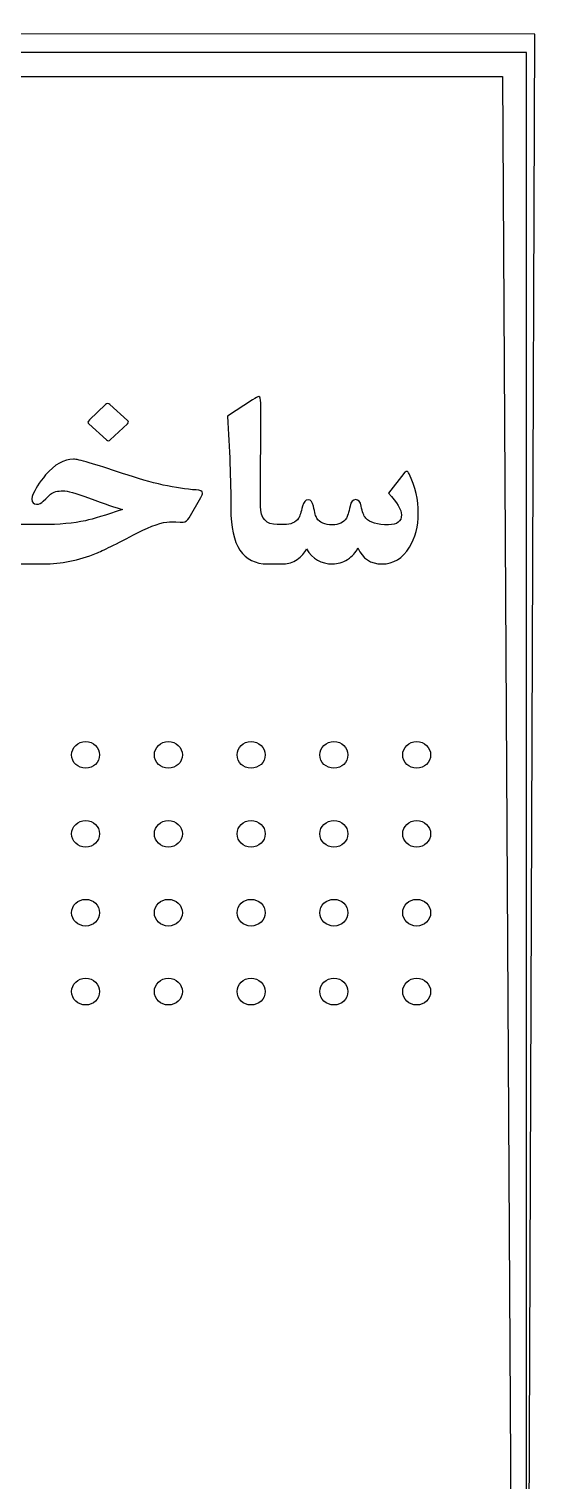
# Model space of a CAD drawing. Header units: inches. Extents: x 1 to 128, y 3 to 88.
# Drawn here: x 120.14 to 128.18, y 65.16 to 88.19 of the extents above; entities that cross this region are included whole.
import ezdxf

# ---------------------------------------------------------------- set-up
doc = ezdxf.new("R2010")
doc.units = ezdxf.units.IN
doc.header["$MEASUREMENT"] = 0
doc.layers.add('Layer 1', color=7, linetype='Continuous')

msp = doc.modelspace()

# ---------------------------------------------------------------- linework, layer by layer
at = {"linetype": 'Continuous'}
msp.add_lwpolyline([(1.06, 3.525), (127.848, 3.143), (128.175, 88.104), (1.012, 88.188)], close=True, dxfattribs=at)
at = {"layer": 'Layer 1', "color": 250}
for points, knots in [([(127.848, 3.143), (127.848, 3.143), (1.06, 3.143), (1.06, 3.143), (1.06, 3.143), (1.06, 87.817), (1.06, 87.817), (1.06, 87.817), (128.039, 87.817), (128.039, 87.817), (128.039, 87.817), (128.039, 3.143), (128.039, 3.143), (128.039, 3.143), (127.848, 3.143), (127.848, 3.143)], [0, 0, 0, 0, 0.2, 0.2, 0.2, 0.4, 0.4, 0.4, 0.6, 0.6, 0.6, 0.8, 0.8, 0.8, 1, 1, 1, 1]), ([(0.983, 3.087), (0.983, 3.087), (128.147, 3.153), (128.147, 3.153), (128.147, 3.153), (127.658, 87.435), (127.658, 87.435), (127.658, 87.435), (1.442, 87.435), (1.442, 87.435), (1.442, 87.435), (0.983, 3.087), (0.983, 3.087)], [0, 0, 0, 0, 0.25, 0.25, 0.25, 0.5, 0.5, 0.5, 0.75, 0.75, 0.75, 1, 1, 1, 1]), ([(121.705, 81.978), (121.724, 81.962), (121.724, 81.944), (121.702, 81.925), (121.702, 81.925), (121.43, 81.671), (121.43, 81.671), (121.41, 81.653), (121.39, 81.653), (121.37, 81.671), (121.37, 81.671), (121.091, 81.923), (121.091, 81.923), (121.069, 81.942), (121.07, 81.963), (121.097, 81.988), (121.097, 81.988), (121.353, 82.23), (121.353, 82.23), (121.376, 82.252), (121.399, 82.252), (121.423, 82.23), (121.423, 82.23), (121.705, 81.978), (121.705, 81.978)], [0, 0, 0, 0, 0.125, 0.125, 0.125, 0.25, 0.25, 0.25, 0.375, 0.375, 0.375, 0.5, 0.5, 0.5, 0.625, 0.625, 0.625, 0.75, 0.75, 0.75, 0.875, 0.875, 0.875, 1, 1, 1, 1]), ([(126.322, 80.505), (126.322, 80.301), (126.275, 80.121), (126.181, 79.967), (126.074, 79.79), (125.928, 79.703), (125.745, 79.703), (125.565, 79.703), (125.437, 79.787), (125.362, 79.956), (125.33, 79.883), (125.275, 79.824), (125.199, 79.775), (125.123, 79.726), (125.042, 79.703), (124.959, 79.703), (124.781, 79.703), (124.643, 79.782), (124.545, 79.94), (124.518, 79.879), (124.469, 79.824), (124.399, 79.775), (124.327, 79.726), (124.256, 79.703), (124.185, 79.703), (124.185, 79.703), (124.143, 79.703), (124.143, 79.703), (124.143, 79.703), (123.959, 79.703), (123.959, 79.703), (123.959, 79.703), (123.927, 79.703), (123.927, 79.703), (123.538, 79.703), (123.344, 79.994), (123.344, 80.577), (123.344, 81.042), (123.326, 81.53), (123.289, 82.045), (123.289, 82.045), (123.689, 82.308), (123.689, 82.308), (123.739, 82.34), (123.772, 82.357), (123.789, 82.357), (123.809, 82.357), (123.82, 82.322), (123.82, 82.255), (123.82, 82.255), (123.817, 80.619), (123.817, 80.619), (123.817, 80.424), (123.905, 80.327), (124.082, 80.327), (124.082, 80.327), (124.143, 80.327), (124.143, 80.327), (124.143, 80.327), (124.188, 80.327), (124.188, 80.327), (124.299, 80.327), (124.377, 80.361), (124.421, 80.429), (124.438, 80.456), (124.459, 80.52), (124.483, 80.618), (124.499, 80.686), (124.528, 80.721), (124.573, 80.721), (124.615, 80.721), (124.643, 80.686), (124.657, 80.618), (124.676, 80.516), (124.693, 80.453), (124.71, 80.428), (124.754, 80.359), (124.836, 80.324), (124.956, 80.324), (125.06, 80.324), (125.134, 80.359), (125.179, 80.429), (125.195, 80.454), (125.215, 80.517), (125.238, 80.619), (125.254, 80.688), (125.282, 80.723), (125.325, 80.723), (125.372, 80.723), (125.403, 80.688), (125.414, 80.619), (125.431, 80.528), (125.455, 80.465), (125.487, 80.429), (125.552, 80.359), (125.671, 80.324), (125.846, 80.324), (125.986, 80.324), (126.055, 80.377), (126.055, 80.48), (126.055, 80.561), (125.986, 80.677), (125.846, 80.825), (125.846, 80.825), (126.091, 81.138), (126.091, 81.138), (126.107, 81.158), (126.123, 81.169), (126.139, 81.169), (126.153, 81.169), (126.166, 81.157), (126.176, 81.134), (126.274, 80.929), (126.322, 80.718), (126.322, 80.505)], [0, 0, 0, 0, 0.026316, 0.026316, 0.026316, 0.052632, 0.052632, 0.052632, 0.078947, 0.078947, 0.078947, 0.105263, 0.105263, 0.105263, 0.131579, 0.131579, 0.131579, 0.157895, 0.157895, 0.157895, 0.184211, 0.184211, 0.184211, 0.210526, 0.210526, 0.210526, 0.236842, 0.236842, 0.236842, 0.263158, 0.263158, 0.263158, 0.289474, 0.289474, 0.289474, 0.315789, 0.315789, 0.315789, 0.342105, 0.342105, 0.342105, 0.368421, 0.368421, 0.368421, 0.394737, 0.394737, 0.394737, 0.421053, 0.421053, 0.421053, 0.447368, 0.447368, 0.447368, 0.473684, 0.473684, 0.473684, 0.5, 0.5, 0.5, 0.526316, 0.526316, 0.526316, 0.552632, 0.552632, 0.552632, 0.578947, 0.578947, 0.578947, 0.605263, 0.605263, 0.605263, 0.631579, 0.631579, 0.631579, 0.657895, 0.657895, 0.657895, 0.684211, 0.684211, 0.684211, 0.710526, 0.710526, 0.710526, 0.736842, 0.736842, 0.736842, 0.763158, 0.763158, 0.763158, 0.789474, 0.789474, 0.789474, 0.815789, 0.815789, 0.815789, 0.842105, 0.842105, 0.842105, 0.868421, 0.868421, 0.868421, 0.894737, 0.894737, 0.894737, 0.921053, 0.921053, 0.921053, 0.947368, 0.947368, 0.947368, 0.973684, 0.973684, 0.973684, 1, 1, 1, 1]), ([(119.994, 79.703), (119.994, 79.703), (119.954, 79.703), (119.954, 79.703), (119.767, 79.703), (119.62, 79.758), (119.514, 79.87), (119.439, 79.948), (119.393, 80.04), (119.375, 80.147), (119.192, 79.942), (118.99, 79.785), (118.769, 79.675), (118.38, 79.481), (117.885, 79.385), (117.283, 79.385), (116.484, 79.385), (116.085, 79.682), (116.085, 80.278), (116.085, 80.466), (116.131, 80.636), (116.223, 80.788), (116.242, 80.819), (116.27, 80.835), (116.305, 80.835), (116.352, 80.835), (116.375, 80.803), (116.375, 80.737), (116.375, 80.713), (116.371, 80.679), (116.365, 80.635), (116.357, 80.591), (116.353, 80.556), (116.353, 80.534), (116.353, 80.256), (116.549, 80.088), (116.941, 80.032), (117.047, 80.016), (117.226, 80.009), (117.478, 80.009), (118.329, 80.009), (118.977, 80.219), (119.423, 80.638), (119.485, 80.696), (119.536, 80.724), (119.576, 80.724), (119.607, 80.724), (119.629, 80.706), (119.639, 80.671), (119.646, 80.643), (119.642, 80.611), (119.628, 80.573), (119.611, 80.528), (119.602, 80.495), (119.602, 80.474), (119.602, 80.378), (119.71, 80.329), (119.926, 80.329), (119.926, 80.329), (120.115, 80.329), (120.115, 80.329), (120.115, 80.329), (120.115, 80.327), (120.115, 80.327), (120.115, 80.327), (120.35, 80.327), (120.35, 80.327), (120.618, 80.327), (120.847, 80.347), (121.037, 80.389), (121.159, 80.415), (121.353, 80.474), (121.623, 80.568), (121.531, 80.593), (121.352, 80.654), (121.086, 80.751), (120.88, 80.826), (120.746, 80.863), (120.68, 80.863), (120.592, 80.863), (120.526, 80.845), (120.478, 80.809), (120.458, 80.788), (120.421, 80.75), (120.366, 80.696), (120.335, 80.665), (120.299, 80.649), (120.26, 80.649), (120.21, 80.649), (120.185, 80.677), (120.185, 80.73), (120.185, 80.748), (120.189, 80.768), (120.196, 80.788), (120.232, 80.887), (120.301, 80.996), (120.403, 81.115), (120.547, 81.282), (120.694, 81.365), (120.844, 81.365), (120.917, 81.365), (121.178, 81.289), (121.625, 81.138), (122.092, 80.981), (122.482, 80.894), (122.795, 80.877), (122.861, 80.875), (122.894, 80.859), (122.894, 80.826), (122.894, 80.811), (122.885, 80.787), (122.868, 80.757), (122.868, 80.757), (122.68, 80.435), (122.68, 80.435), (122.656, 80.393), (122.625, 80.37), (122.588, 80.366), (122.596, 80.367), (122.524, 80.369), (122.372, 80.369), (122.256, 80.369), (122.087, 80.311), (121.863, 80.196), (121.515, 80.016), (121.298, 79.909), (121.21, 79.874), (120.925, 79.76), (120.646, 79.703), (120.375, 79.703), (120.375, 79.703), (120.115, 79.703), (120.115, 79.703), (120.115, 79.703), (119.994, 79.703), (119.994, 79.703)], [0, 0, 0, 0, 0.022222, 0.022222, 0.022222, 0.044444, 0.044444, 0.044444, 0.066667, 0.066667, 0.066667, 0.088889, 0.088889, 0.088889, 0.111111, 0.111111, 0.111111, 0.133333, 0.133333, 0.133333, 0.155556, 0.155556, 0.155556, 0.177778, 0.177778, 0.177778, 0.2, 0.2, 0.2, 0.222222, 0.222222, 0.222222, 0.244444, 0.244444, 0.244444, 0.266667, 0.266667, 0.266667, 0.288889, 0.288889, 0.288889, 0.311111, 0.311111, 0.311111, 0.333333, 0.333333, 0.333333, 0.355556, 0.355556, 0.355556, 0.377778, 0.377778, 0.377778, 0.4, 0.4, 0.4, 0.422222, 0.422222, 0.422222, 0.444444, 0.444444, 0.444444, 0.466667, 0.466667, 0.466667, 0.488889, 0.488889, 0.488889, 0.511111, 0.511111, 0.511111, 0.533333, 0.533333, 0.533333, 0.555556, 0.555556, 0.555556, 0.577778, 0.577778, 0.577778, 0.6, 0.6, 0.6, 0.622222, 0.622222, 0.622222, 0.644444, 0.644444, 0.644444, 0.666667, 0.666667, 0.666667, 0.688889, 0.688889, 0.688889, 0.711111, 0.711111, 0.711111, 0.733333, 0.733333, 0.733333, 0.755556, 0.755556, 0.755556, 0.777778, 0.777778, 0.777778, 0.8, 0.8, 0.8, 0.822222, 0.822222, 0.822222, 0.844444, 0.844444, 0.844444, 0.866667, 0.866667, 0.866667, 0.888889, 0.888889, 0.888889, 0.911111, 0.911111, 0.911111, 0.933333, 0.933333, 0.933333, 0.955556, 0.955556, 0.955556, 0.977778, 0.977778, 0.977778, 1, 1, 1, 1]), ([(121.038, 76.462), (121.16, 76.462), (121.26, 76.557), (121.26, 76.673), (121.26, 76.79), (121.16, 76.885), (121.038, 76.885), (120.914, 76.885), (120.815, 76.79), (120.815, 76.673), (120.815, 76.557), (120.914, 76.462), (121.038, 76.462)], [0, 0, 0, 0, 0.25, 0.25, 0.25, 0.5, 0.5, 0.5, 0.75, 0.75, 0.75, 1, 1, 1, 1]), ([(122.353, 76.462), (122.475, 76.462), (122.575, 76.557), (122.575, 76.673), (122.575, 76.79), (122.475, 76.885), (122.353, 76.885), (122.229, 76.885), (122.13, 76.79), (122.13, 76.673), (122.13, 76.557), (122.229, 76.462), (122.353, 76.462)], [0, 0, 0, 0, 0.25, 0.25, 0.25, 0.5, 0.5, 0.5, 0.75, 0.75, 0.75, 1, 1, 1, 1]), ([(123.666, 76.462), (123.79, 76.462), (123.889, 76.557), (123.889, 76.673), (123.889, 76.79), (123.79, 76.885), (123.666, 76.885), (123.544, 76.885), (123.444, 76.79), (123.444, 76.673), (123.444, 76.557), (123.544, 76.462), (123.666, 76.462)], [0, 0, 0, 0, 0.25, 0.25, 0.25, 0.5, 0.5, 0.5, 0.75, 0.75, 0.75, 1, 1, 1, 1]), ([(124.981, 76.462), (125.105, 76.462), (125.204, 76.557), (125.204, 76.673), (125.204, 76.79), (125.105, 76.885), (124.981, 76.885), (124.858, 76.885), (124.759, 76.79), (124.759, 76.673), (124.759, 76.557), (124.858, 76.462), (124.981, 76.462)], [0, 0, 0, 0, 0.25, 0.25, 0.25, 0.5, 0.5, 0.5, 0.75, 0.75, 0.75, 1, 1, 1, 1]), ([(126.296, 76.462), (126.419, 76.462), (126.518, 76.557), (126.518, 76.673), (126.518, 76.79), (126.419, 76.885), (126.296, 76.885), (126.173, 76.885), (126.074, 76.79), (126.074, 76.673), (126.074, 76.557), (126.173, 76.462), (126.296, 76.462)], [0, 0, 0, 0, 0.25, 0.25, 0.25, 0.5, 0.5, 0.5, 0.75, 0.75, 0.75, 1, 1, 1, 1]), ([(121.038, 75.211), (121.16, 75.211), (121.26, 75.305), (121.26, 75.422), (121.26, 75.538), (121.16, 75.634), (121.038, 75.634), (120.914, 75.634), (120.815, 75.538), (120.815, 75.422), (120.815, 75.305), (120.914, 75.211), (121.038, 75.211)], [0, 0, 0, 0, 0.25, 0.25, 0.25, 0.5, 0.5, 0.5, 0.75, 0.75, 0.75, 1, 1, 1, 1]), ([(122.353, 75.211), (122.475, 75.211), (122.575, 75.305), (122.575, 75.422), (122.575, 75.538), (122.475, 75.634), (122.353, 75.634), (122.229, 75.634), (122.13, 75.538), (122.13, 75.422), (122.13, 75.305), (122.229, 75.211), (122.353, 75.211)], [0, 0, 0, 0, 0.25, 0.25, 0.25, 0.5, 0.5, 0.5, 0.75, 0.75, 0.75, 1, 1, 1, 1]), ([(123.666, 75.211), (123.79, 75.211), (123.889, 75.305), (123.889, 75.422), (123.889, 75.538), (123.79, 75.634), (123.666, 75.634), (123.544, 75.634), (123.444, 75.538), (123.444, 75.422), (123.444, 75.305), (123.544, 75.211), (123.666, 75.211)], [0, 0, 0, 0, 0.25, 0.25, 0.25, 0.5, 0.5, 0.5, 0.75, 0.75, 0.75, 1, 1, 1, 1]), ([(124.981, 75.211), (125.105, 75.211), (125.204, 75.305), (125.204, 75.422), (125.204, 75.538), (125.105, 75.634), (124.981, 75.634), (124.858, 75.634), (124.759, 75.538), (124.759, 75.422), (124.759, 75.305), (124.858, 75.211), (124.981, 75.211)], [0, 0, 0, 0, 0.25, 0.25, 0.25, 0.5, 0.5, 0.5, 0.75, 0.75, 0.75, 1, 1, 1, 1]), ([(126.296, 75.211), (126.419, 75.211), (126.518, 75.305), (126.518, 75.422), (126.518, 75.538), (126.419, 75.634), (126.296, 75.634), (126.173, 75.634), (126.074, 75.538), (126.074, 75.422), (126.074, 75.305), (126.173, 75.211), (126.296, 75.211)], [0, 0, 0, 0, 0.25, 0.25, 0.25, 0.5, 0.5, 0.5, 0.75, 0.75, 0.75, 1, 1, 1, 1]), ([(121.038, 73.959), (121.16, 73.959), (121.26, 74.054), (121.26, 74.17), (121.26, 74.287), (121.16, 74.382), (121.038, 74.382), (120.914, 74.382), (120.815, 74.287), (120.815, 74.17), (120.815, 74.054), (120.914, 73.959), (121.038, 73.959)], [0, 0, 0, 0, 0.25, 0.25, 0.25, 0.5, 0.5, 0.5, 0.75, 0.75, 0.75, 1, 1, 1, 1]), ([(122.353, 73.959), (122.475, 73.959), (122.575, 74.054), (122.575, 74.17), (122.575, 74.287), (122.475, 74.382), (122.353, 74.382), (122.229, 74.382), (122.13, 74.287), (122.13, 74.17), (122.13, 74.054), (122.229, 73.959), (122.353, 73.959)], [0, 0, 0, 0, 0.25, 0.25, 0.25, 0.5, 0.5, 0.5, 0.75, 0.75, 0.75, 1, 1, 1, 1]), ([(123.666, 73.959), (123.79, 73.959), (123.889, 74.054), (123.889, 74.17), (123.889, 74.287), (123.79, 74.382), (123.666, 74.382), (123.544, 74.382), (123.444, 74.287), (123.444, 74.17), (123.444, 74.054), (123.544, 73.959), (123.666, 73.959)], [0, 0, 0, 0, 0.25, 0.25, 0.25, 0.5, 0.5, 0.5, 0.75, 0.75, 0.75, 1, 1, 1, 1]), ([(124.981, 73.959), (125.105, 73.959), (125.204, 74.054), (125.204, 74.17), (125.204, 74.287), (125.105, 74.382), (124.981, 74.382), (124.858, 74.382), (124.759, 74.287), (124.759, 74.17), (124.759, 74.054), (124.858, 73.959), (124.981, 73.959)], [0, 0, 0, 0, 0.25, 0.25, 0.25, 0.5, 0.5, 0.5, 0.75, 0.75, 0.75, 1, 1, 1, 1]), ([(126.296, 73.959), (126.419, 73.959), (126.518, 74.054), (126.518, 74.17), (126.518, 74.287), (126.419, 74.382), (126.296, 74.382), (126.173, 74.382), (126.074, 74.287), (126.074, 74.17), (126.074, 74.054), (126.173, 73.959), (126.296, 73.959)], [0, 0, 0, 0, 0.25, 0.25, 0.25, 0.5, 0.5, 0.5, 0.75, 0.75, 0.75, 1, 1, 1, 1]), ([(121.038, 72.707), (121.16, 72.707), (121.26, 72.802), (121.26, 72.919), (121.26, 73.036), (121.16, 73.131), (121.038, 73.131), (120.914, 73.131), (120.815, 73.036), (120.815, 72.919), (120.815, 72.802), (120.914, 72.707), (121.038, 72.707)], [0, 0, 0, 0, 0.25, 0.25, 0.25, 0.5, 0.5, 0.5, 0.75, 0.75, 0.75, 1, 1, 1, 1]), ([(122.353, 72.707), (122.475, 72.707), (122.575, 72.802), (122.575, 72.919), (122.575, 73.036), (122.475, 73.131), (122.353, 73.131), (122.229, 73.131), (122.13, 73.036), (122.13, 72.919), (122.13, 72.802), (122.229, 72.707), (122.353, 72.707)], [0, 0, 0, 0, 0.25, 0.25, 0.25, 0.5, 0.5, 0.5, 0.75, 0.75, 0.75, 1, 1, 1, 1]), ([(123.666, 72.707), (123.79, 72.707), (123.889, 72.802), (123.889, 72.919), (123.889, 73.036), (123.79, 73.131), (123.666, 73.131), (123.544, 73.131), (123.444, 73.036), (123.444, 72.919), (123.444, 72.802), (123.544, 72.707), (123.666, 72.707)], [0, 0, 0, 0, 0.25, 0.25, 0.25, 0.5, 0.5, 0.5, 0.75, 0.75, 0.75, 1, 1, 1, 1]), ([(124.981, 72.707), (125.105, 72.707), (125.204, 72.802), (125.204, 72.919), (125.204, 73.036), (125.105, 73.131), (124.981, 73.131), (124.858, 73.131), (124.759, 73.036), (124.759, 72.919), (124.759, 72.802), (124.858, 72.707), (124.981, 72.707)], [0, 0, 0, 0, 0.25, 0.25, 0.25, 0.5, 0.5, 0.5, 0.75, 0.75, 0.75, 1, 1, 1, 1]), ([(126.296, 72.707), (126.419, 72.707), (126.518, 72.802), (126.518, 72.919), (126.518, 73.036), (126.419, 73.131), (126.296, 73.131), (126.173, 73.131), (126.074, 73.036), (126.074, 72.919), (126.074, 72.802), (126.173, 72.707), (126.296, 72.707)], [0, 0, 0, 0, 0.25, 0.25, 0.25, 0.5, 0.5, 0.5, 0.75, 0.75, 0.75, 1, 1, 1, 1])]:
    msp.add_open_spline(points, degree=3, knots=knots, dxfattribs=at)

doc.saveas('drawing.dxf')
